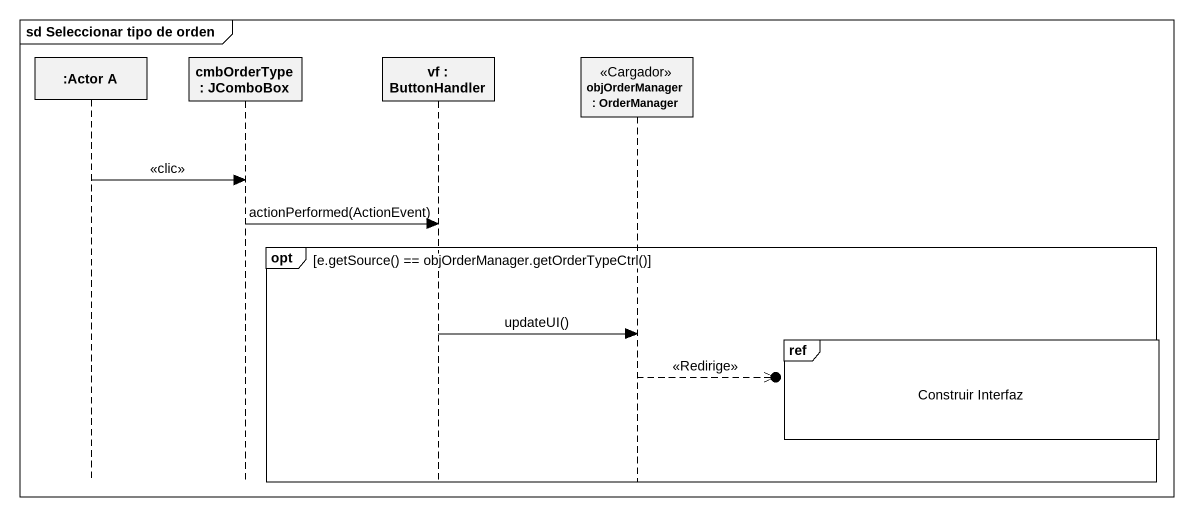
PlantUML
@startuml
mainframe sd Seleccionar tipo de orden
hide footbox
participant ":Actor A" as Actor_A
participant "cmbOrderType : JComboBox" as cmbOrderType
participant "vf : ButtonHandler" as vf
participant "objOrderManager : OrderManager" as objOrderManager <<Cargador>>

Actor_A -> cmbOrderType : <<clic>>
cmbOrderType -> vf : actionPerformed(ActionEvent)
opt e.getSource() == objOrderManager.getOrderTypeCtrl()
  vf -> objOrderManager : updateUI()
  ref over objOrderManager : Construir Interfaz
  objOrderManager -->>o] : <<Redirige>>
end
@enduml
